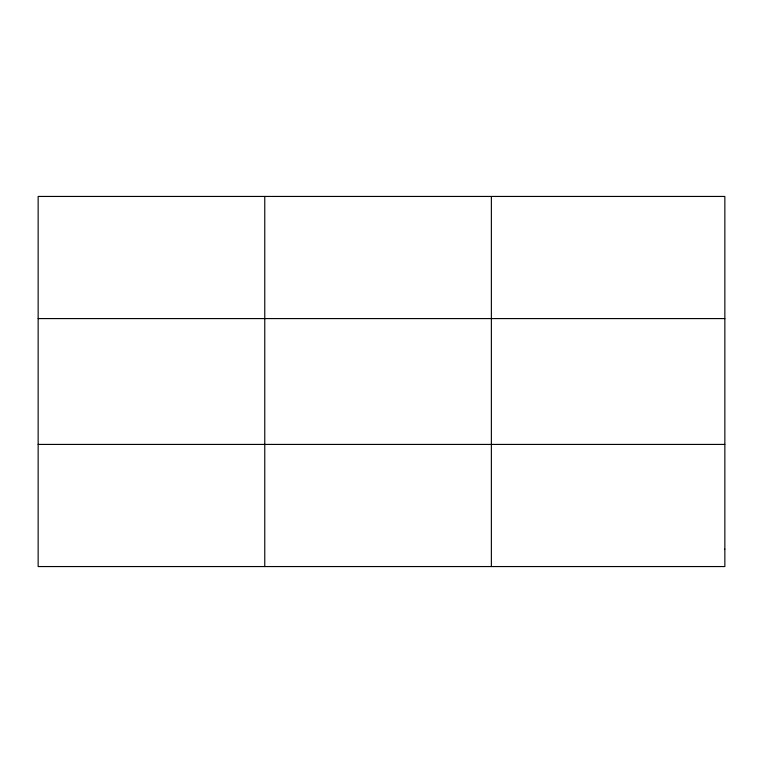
<?xml version="1.0" encoding="UTF-8"?>
<svg xmlns="http://www.w3.org/2000/svg" width="763" height="763" viewBox="0 0 763 763"><rect width="100%" height="100%" fill="white"/><g stroke="black" fill="none" stroke-linecap="round" stroke-linejoin="round"><path stroke-width="1.14" d="M264.761 196.444L264.761 566.556M491.372 196.444L491.372 566.556M38.15 318.581L724.85 318.581M38.15 444.419L724.85 444.419M724.85 549.102L724.85 566.556L38.15 566.556L38.15 196.444L724.85 196.444L724.85 549.102"/></g></svg>
